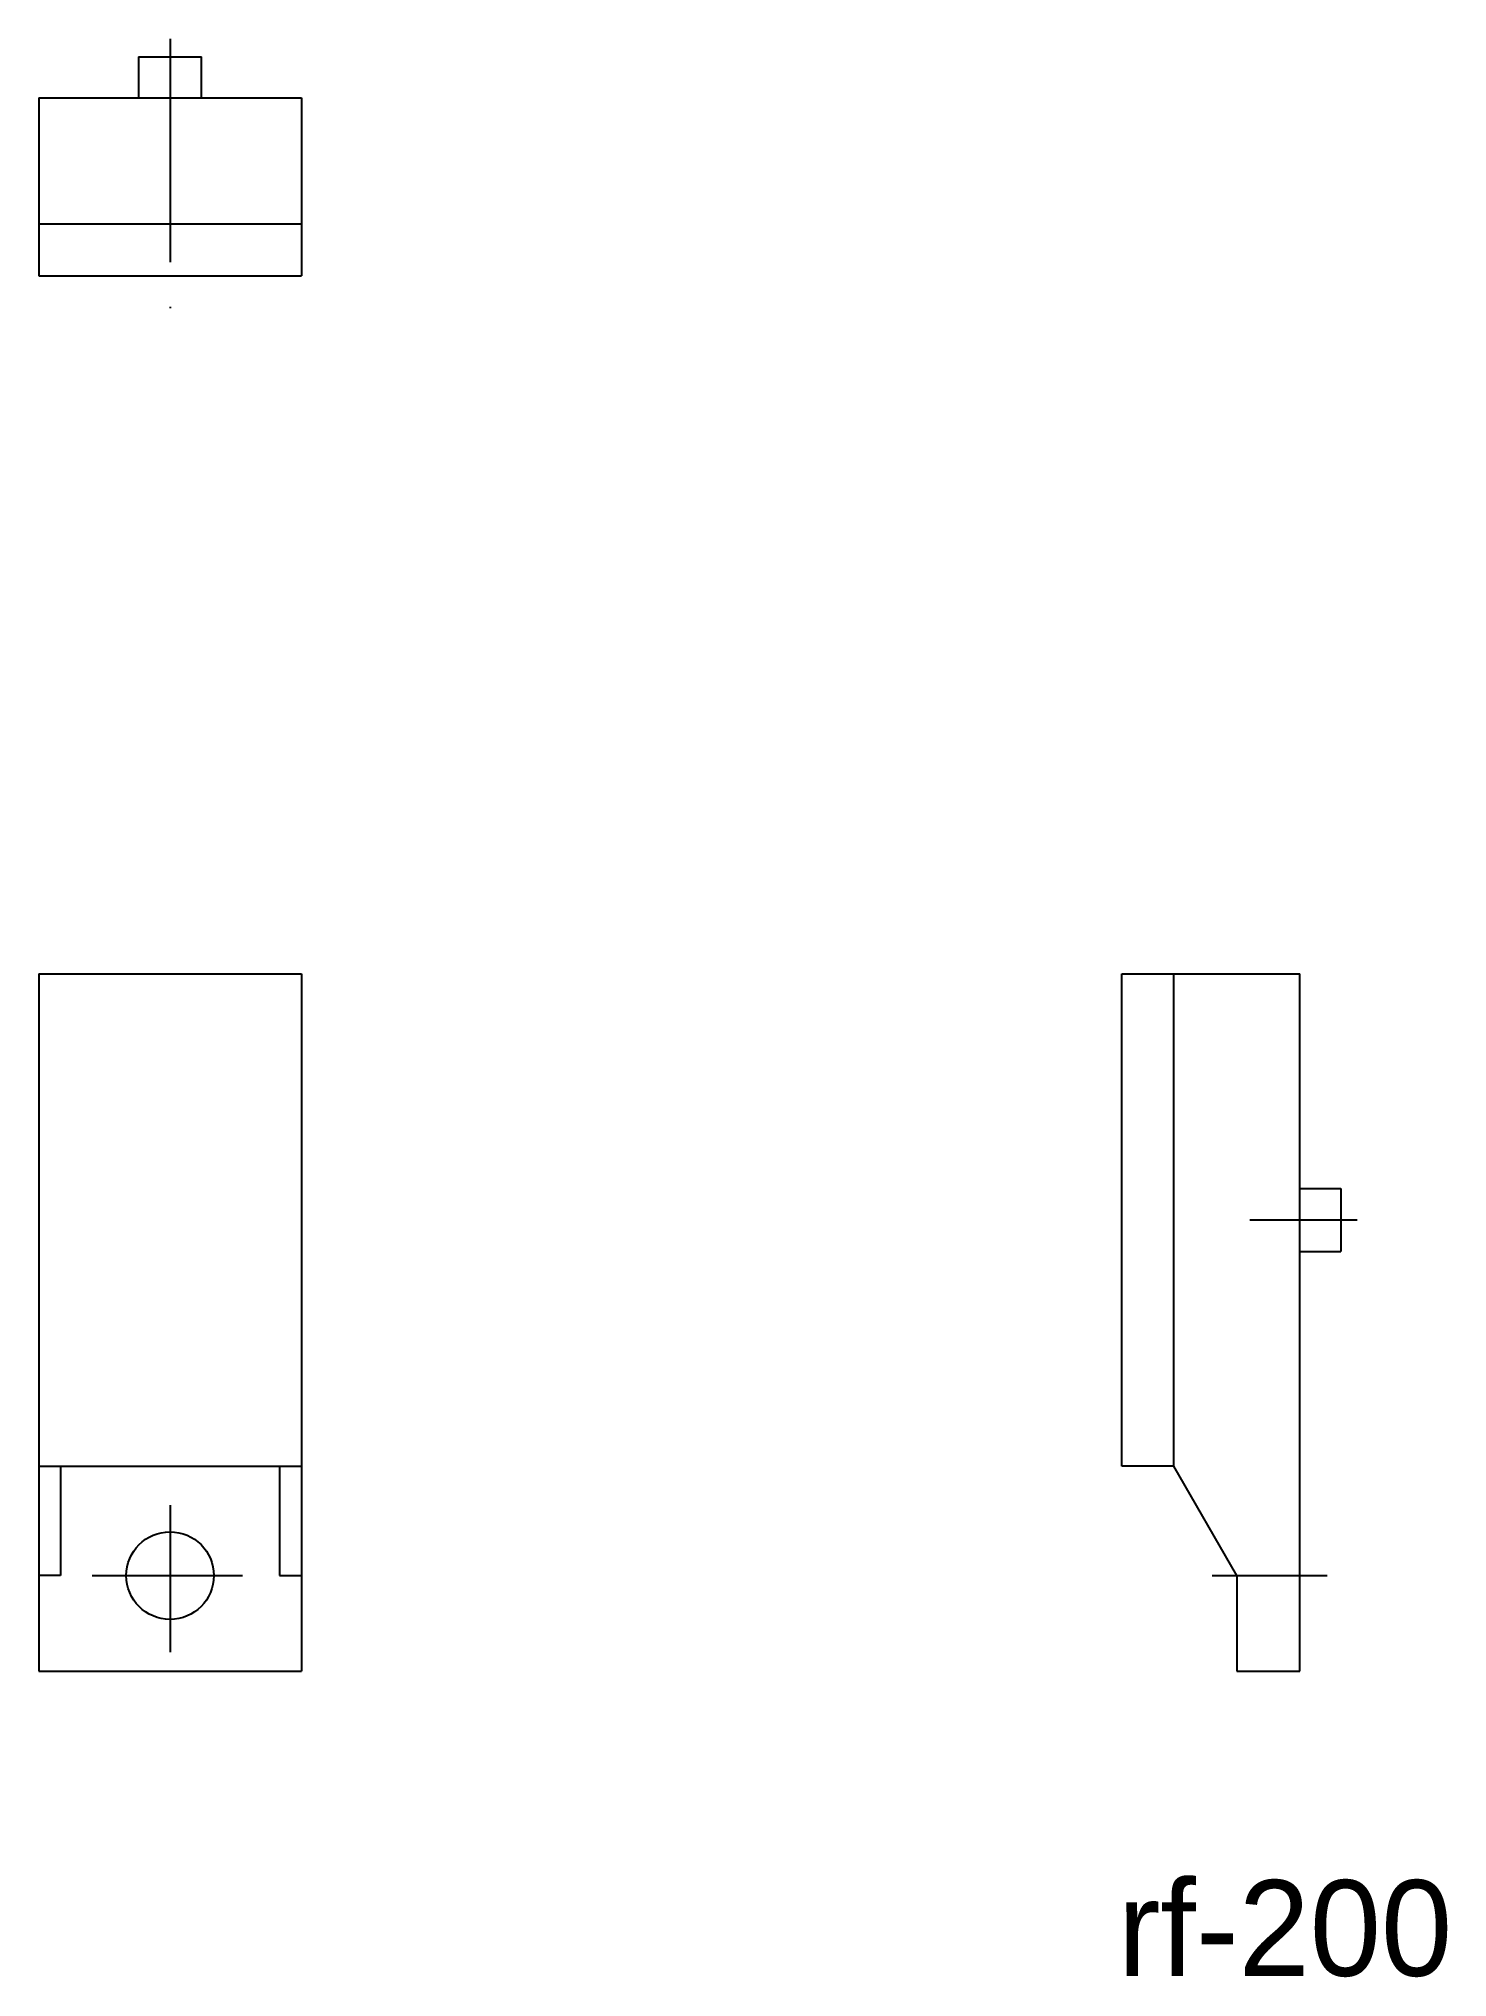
# Model space of a CAD drawing. Extents: x 586.5 to 637.9, y 428.8 to 499.7.
import ezdxf

# ---------------------------------------------------------------- set-up
doc = ezdxf.new("R2010")
doc.units = 0
doc.linetypes.add('CENTER', pattern=[13.068421, 8.167763, -1.633553, 1.633553, -1.633553])
doc.layers.get('0').update_dxf_attribs({"linetype": 'CONTINUOUS'})

msp = doc.modelspace()

# ---------------------------------------------------------------- linework, layer by layer
at = {"color": 4, "linetype": 'CENTER'}
for p, q in [((591.253, 499.683), (591.253, 489.833)), ((630.718, 456.506), (634.632, 456.506)), ((591.253, 446.084), (591.253, 440.705)), ((588.404, 443.506), (593.904, 443.506)), ((629.338, 443.506), (633.538, 443.506))]:
    msp.add_line(p, q, dxfattribs=at)
at = {"color": 7, "linetype": 'CONTINUOUS'}
for p, q in [((590.103, 499.023), (592.403, 499.023)), ((590.103, 499.023), (590.103, 497.523)), ((592.403, 497.523), (592.403, 499.023)), ((586.453, 497.523), (596.053, 497.523)), ((586.453, 497.523), (586.453, 491.023)), ((596.053, 497.523), (596.053, 491.023)), ((586.453, 492.923), (596.053, 492.923)), ((586.453, 491.023), (596.053, 491.023)), ((586.453, 465.506), (586.453, 440.006)), ((586.453, 465.506), (596.053, 465.506)), ((596.053, 465.506), (596.053, 440.006)), ((626.038, 465.506), (632.538, 465.506)), ((626.038, 447.506), (626.038, 465.506)), ((627.938, 447.506), (627.938, 465.506)), ((632.538, 440.006), (632.538, 465.506)), ((632.538, 457.656), (634.038, 457.656)), ((634.038, 457.656), (634.038, 455.356)), ((632.538, 455.356), (634.038, 455.356)), ((586.453, 447.506), (596.053, 447.506)), ((587.253, 447.506), (587.253, 443.506)), ((595.253, 447.506), (595.253, 443.506)), ((627.938, 447.506), (626.038, 447.506)), ((630.238, 443.506), (627.938, 447.506)), ((587.253, 443.506), (586.453, 443.506)), ((595.253, 443.506), (596.053, 443.506)), ((630.238, 443.506), (630.238, 440.006)), ((586.453, 440.006), (596.053, 440.006)), ((630.238, 440.006), (632.538, 440.006))]:
    msp.add_line(p, q, dxfattribs=at)
msp.add_circle((591.253, 443.506), 1.6, dxfattribs=at)

# ---------------------------------------------------------------- texts
at = {"color": 2}
msp.add_text('rf-200', height=3.5, dxfattribs=at).set_placement((625.886, 428.873))

doc.saveas('drawing.dxf')
